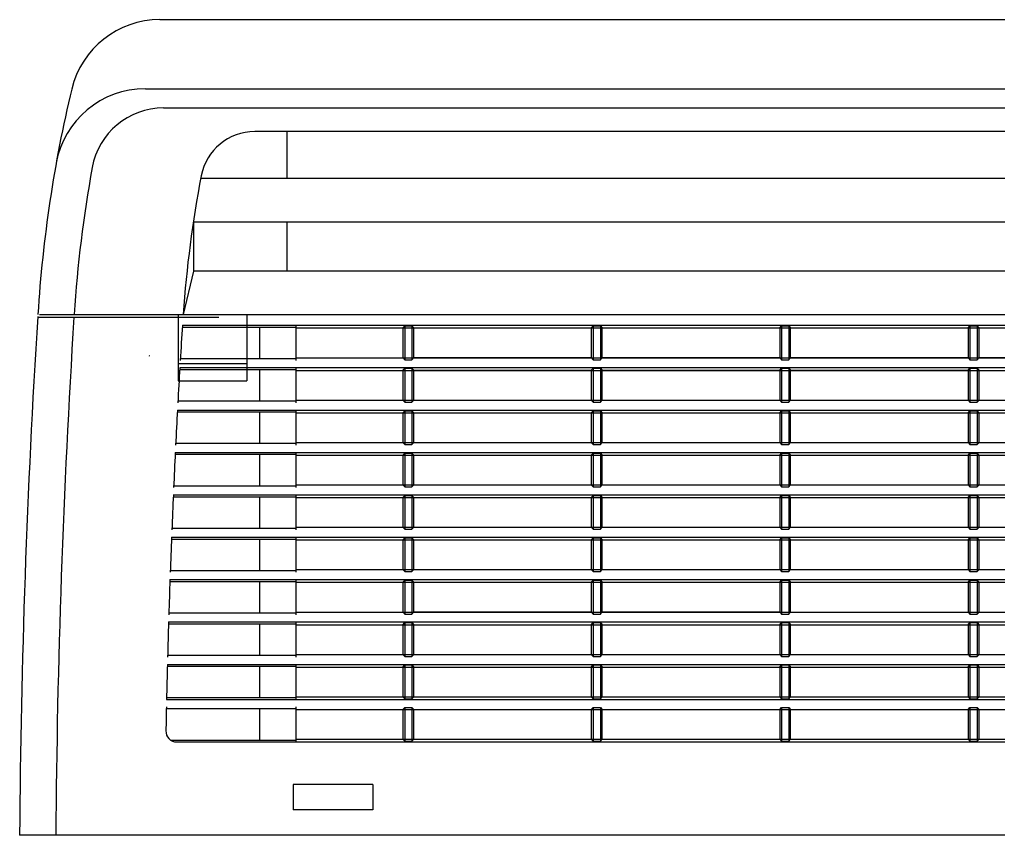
# Model space of a CAD drawing. Header units: millimetres. Extents: x 231894 to 495193, y 184583 to 303652.
# Drawn here: x 464957.7 to 465215.7, y 218514.4 to 218729.5 of the extents above; entities that cross this region are included whole.
import ezdxf

# ---------------------------------------------------------------- set-up
doc = ezdxf.new("R2010")
doc.units = ezdxf.units.MM
doc.layers.add('MEQUIP', color=2, linetype='Continuous')

# ---------------------------------------------------------------- blocks, each defined once
blk = doc.blocks.new('MEGA')
at = {"layer": 'MEQUIP', "color": 1, "linetype": 'Continuous'}
for p, q in [((36.96, 215.01), (1413.04, 215)), ((33.15, 196.79), (1416.86, 196.79)), ((37.94, 191.7), (1412.06, 191.7)), ((1387.76, 185.48), (61.96, 185.48)), ((70.43, 185.48), (70.43, 173.07)), ((1402.26, 173.07), (47.74, 173.07)), ((45.8, 161.61), (45.8, 148.72)), ((1404.2, 161.61), (45.8, 161.61)), ((70.43, 161.61), (70.43, 148.72)), ((45.8, 148.72), (43.11, 137.26)), ((1404.2, 148.71), (45.8, 148.72)), ((5.24, 137.26), (1445.15, 137.25)), ((41.78, 137.26), (41.78, 119.81)), ((59.93, 137.26), (59.93, 119.81)), ((4.77, 136.57), (52.53, 136.57)), ((42.91, 134.42), (1407.09, 134.42)), ((72.82, 134.42), (72.82, 125.16)), ((101.02, 133.71), (101.5, 134.25)), ((101.5, 134.25), (103.41, 134.25)), ((101.5, 134.25), (101.5, 125.34)), ((103.41, 134.25), (103.41, 125.34)), ((103.41, 134.25), (103.89, 133.71)), ((150.68, 133.71), (151.16, 134.25)), ((150.68, 133.71), (151.16, 134.25)), ((151.16, 134.25), (153.07, 134.25)), ((151.16, 134.25), (151.16, 125.34)), ((151.16, 134.25), (153.07, 134.25)), ((151.16, 134.25), (151.16, 125.34)), ((153.07, 134.25), (153.07, 125.34)), ((153.07, 134.25), (153.55, 133.71)), ((153.07, 134.25), (153.07, 125.34)), ((153.07, 134.25), (153.55, 133.71)), ((200.34, 133.71), (200.82, 134.25)), ((200.34, 133.71), (200.82, 134.25)), ((200.82, 134.25), (202.73, 134.25)), ((200.82, 134.25), (200.82, 125.34)), ((200.82, 134.25), (202.73, 134.25)), ((200.82, 134.25), (200.82, 125.34)), ((202.73, 134.25), (202.73, 125.34)), ((202.73, 134.25), (203.21, 133.71)), ((202.73, 134.25), (202.73, 125.34)), ((202.73, 134.25), (203.21, 133.71)), ((250.01, 133.71), (250.48, 134.25)), ((250.01, 133.71), (250.48, 134.25)), ((250.48, 134.25), (252.39, 134.25)), ((250.48, 134.25), (250.48, 125.34)), ((250.48, 134.25), (252.39, 134.25)), ((250.48, 134.25), (250.48, 125.34)), ((252.39, 134.25), (252.39, 125.34)), ((252.39, 134.25), (252.87, 133.71)), ((252.39, 134.25), (252.39, 125.34)), ((252.39, 134.25), (252.87, 133.71)), ((42.88, 133.93), (72.82, 133.93)), ((63.27, 133.93), (63.27, 125.65)), ((72.82, 133.7), (498.31, 133.71)), ((101.02, 133.71), (101.02, 125.88)), ((103.89, 133.71), (150.68, 133.71)), ((103.89, 125.88), (103.89, 133.71)), ((150.68, 133.71), (150.68, 125.88)), ((150.68, 133.71), (150.68, 125.88)), ((153.55, 133.71), (200.34, 133.71)), ((153.55, 125.88), (153.55, 133.71)), ((153.55, 125.88), (153.55, 133.71)), ((200.34, 133.71), (200.34, 125.88)), ((200.34, 133.71), (200.34, 125.88)), ((203.21, 133.71), (250.01, 133.71)), ((203.21, 125.88), (203.21, 133.71)), ((203.21, 125.88), (203.21, 133.71)), ((250.01, 133.71), (250.01, 125.88)), ((250.01, 133.71), (250.01, 125.88)), ((252.87, 133.71), (299.67, 133.71)), ((252.87, 125.88), (252.87, 133.71)), ((252.87, 125.88), (252.87, 133.71)), ((41.78, 124.38), (59.93, 124.38)), ((42.37, 125.65), (72.82, 125.65)), ((72.82, 125.87), (498.31, 125.88)), ((101.02, 125.88), (101.5, 125.34)), ((101.5, 125.34), (103.41, 125.34)), ((103.41, 125.34), (103.89, 125.88)), ((103.89, 125.88), (150.68, 125.88)), ((150.68, 125.88), (151.16, 125.34)), ((150.68, 125.88), (151.16, 125.34)), ((151.16, 125.34), (153.07, 125.34)), ((151.16, 125.34), (153.07, 125.34)), ((153.07, 125.34), (153.55, 125.88)), ((153.07, 125.34), (153.55, 125.88)), ((153.55, 125.88), (200.34, 125.88)), ((200.34, 125.88), (200.82, 125.34)), ((200.34, 125.88), (200.82, 125.34)), ((200.82, 125.34), (202.73, 125.34)), ((200.82, 125.34), (202.73, 125.34)), ((202.73, 125.34), (203.21, 125.88)), ((202.73, 125.34), (203.21, 125.88)), ((203.21, 125.88), (250.01, 125.88)), ((250.01, 125.88), (250.48, 125.34)), ((250.01, 125.88), (250.48, 125.34)), ((250.48, 125.34), (252.39, 125.34)), ((250.48, 125.34), (252.39, 125.34)), ((252.39, 125.34), (252.87, 125.88)), ((252.39, 125.34), (252.87, 125.88)), ((252.87, 125.88), (299.67, 125.88)), ((42.21, 122.75), (72.82, 122.75)), ((42.23, 123.25), (1407.77, 123.24)), ((63.27, 122.75), (63.27, 114.47)), ((72.82, 123.25), (72.82, 113.98)), ((72.82, 122.53), (498.31, 122.53)), ((101.02, 122.54), (101.5, 123.07)), ((101.02, 122.54), (101.02, 114.71)), ((101.5, 123.07), (103.41, 123.07)), ((101.5, 123.07), (101.5, 114.17)), ((103.41, 123.07), (103.41, 114.17)), ((103.41, 123.07), (103.89, 122.54)), ((103.89, 122.54), (150.68, 122.54)), ((103.89, 114.71), (103.89, 122.54)), ((150.68, 122.54), (151.16, 123.07)), ((150.68, 122.54), (151.16, 123.07)), ((150.68, 122.54), (150.68, 114.7)), ((150.68, 122.54), (150.68, 114.7)), ((151.16, 123.07), (153.07, 123.07)), ((151.16, 123.07), (151.16, 114.17)), ((151.16, 123.07), (153.07, 123.07)), ((151.16, 123.07), (151.16, 114.17)), ((153.07, 123.07), (153.07, 114.17)), ((153.07, 123.07), (153.55, 122.54)), ((153.07, 123.07), (153.07, 114.17)), ((153.07, 123.07), (153.55, 122.54)), ((153.55, 122.54), (200.34, 122.54)), ((153.55, 114.7), (153.55, 122.54)), ((153.55, 114.7), (153.55, 122.54)), ((200.34, 122.54), (200.82, 123.07)), ((200.34, 122.54), (200.82, 123.07)), ((200.34, 122.54), (200.34, 114.7)), ((200.34, 122.54), (200.34, 114.7)), ((200.82, 123.07), (202.73, 123.07)), ((200.82, 123.07), (200.82, 114.17)), ((200.82, 123.07), (202.73, 123.07)), ((200.82, 123.07), (200.82, 114.17)), ((202.73, 123.07), (202.73, 114.17)), ((202.73, 123.07), (203.21, 122.54)), ((202.73, 123.07), (202.73, 114.17)), ((202.73, 123.07), (203.21, 122.54)), ((203.21, 122.54), (250.01, 122.54)), ((203.21, 114.7), (203.21, 122.54)), ((203.21, 114.7), (203.21, 122.54)), ((250.01, 122.54), (250.48, 123.07)), ((250.01, 122.54), (250.48, 123.07)), ((250.01, 122.54), (250.01, 114.7)), ((250.01, 122.54), (250.01, 114.7)), ((250.48, 123.07), (252.39, 123.07)), ((250.48, 123.07), (250.48, 114.17)), ((250.48, 123.07), (252.39, 123.07)), ((250.48, 123.07), (250.48, 114.17)), ((252.39, 123.07), (252.39, 114.17)), ((252.39, 123.07), (252.87, 122.54)), ((252.39, 123.07), (252.39, 114.17)), ((252.39, 123.07), (252.87, 122.54)), ((252.87, 122.54), (299.67, 122.53)), ((252.87, 114.7), (252.87, 122.54)), ((252.87, 114.7), (252.87, 122.54)), ((41.78, 119.81), (59.93, 119.81)), ((41.74, 114.47), (72.82, 114.47)), ((72.82, 114.7), (498.31, 114.7)), ((101.02, 114.71), (101.5, 114.17)), ((101.5, 114.17), (103.41, 114.17)), ((103.41, 114.17), (103.89, 114.71)), ((103.89, 114.71), (150.68, 114.7)), ((150.68, 114.7), (151.16, 114.17)), ((150.68, 114.7), (151.16, 114.17)), ((151.16, 114.17), (153.07, 114.17)), ((151.16, 114.17), (153.07, 114.17)), ((153.07, 114.17), (153.55, 114.7)), ((153.07, 114.17), (153.55, 114.7)), ((153.55, 114.7), (200.34, 114.7)), ((200.34, 114.7), (200.82, 114.17)), ((200.34, 114.7), (200.82, 114.17)), ((200.82, 114.17), (202.73, 114.17)), ((200.82, 114.17), (202.73, 114.17)), ((202.73, 114.17), (203.21, 114.7)), ((202.73, 114.17), (203.21, 114.7)), ((203.21, 114.7), (250.01, 114.7)), ((250.01, 114.7), (250.48, 114.17)), ((250.01, 114.7), (250.48, 114.17)), ((250.48, 114.17), (252.39, 114.17)), ((250.48, 114.17), (252.39, 114.17)), ((252.39, 114.17), (252.87, 114.7)), ((252.39, 114.17), (252.87, 114.7)), ((252.87, 114.7), (299.67, 114.7)), ((41.59, 111.58), (72.82, 111.58)), ((41.61, 112.07), (1408.39, 112.07)), ((63.27, 111.58), (63.27, 103.3)), ((72.82, 112.07), (72.82, 102.81)), ((72.82, 111.36), (498.31, 111.36)), ((101.02, 111.36), (101.5, 111.9)), ((101.02, 111.36), (101.02, 103.53)), ((101.5, 111.9), (103.41, 111.9)), ((101.5, 111.9), (101.5, 102.99)), ((103.41, 111.9), (103.41, 102.99)), ((103.41, 111.9), (103.89, 111.36)), ((103.89, 111.36), (150.68, 111.36)), ((103.89, 103.53), (103.89, 111.36)), ((150.68, 111.36), (151.16, 111.9)), ((150.68, 111.36), (151.16, 111.9)), ((150.68, 111.36), (150.68, 103.53)), ((150.68, 111.36), (150.68, 103.53)), ((151.16, 111.9), (153.07, 111.9)), ((151.16, 111.9), (151.16, 102.99)), ((151.16, 111.9), (153.07, 111.9)), ((151.16, 111.9), (151.16, 102.99)), ((153.07, 111.9), (153.07, 102.99)), ((153.07, 111.9), (153.55, 111.36)), ((153.07, 111.9), (153.07, 102.99)), ((153.07, 111.9), (153.55, 111.36)), ((153.55, 111.36), (200.34, 111.36)), ((153.55, 103.53), (153.55, 111.36)), ((153.55, 103.53), (153.55, 111.36)), ((200.34, 111.36), (200.82, 111.9)), ((200.34, 111.36), (200.82, 111.9)), ((200.34, 111.36), (200.34, 103.53)), ((200.34, 111.36), (200.34, 103.53)), ((200.82, 111.9), (202.73, 111.9)), ((200.82, 111.9), (200.82, 102.99)), ((200.82, 111.9), (202.73, 111.9)), ((200.82, 111.9), (200.82, 102.99)), ((202.73, 111.9), (202.73, 102.99)), ((202.73, 111.9), (203.21, 111.36)), ((202.73, 111.9), (202.73, 102.99)), ((202.73, 111.9), (203.21, 111.36)), ((203.21, 111.36), (250.01, 111.36)), ((203.21, 103.53), (203.21, 111.36)), ((203.21, 103.53), (203.21, 111.36)), ((250.01, 111.36), (250.48, 111.9)), ((250.01, 111.36), (250.48, 111.9)), ((250.01, 111.36), (250.01, 103.53)), ((250.01, 111.36), (250.01, 103.53)), ((250.48, 111.9), (252.39, 111.9)), ((250.48, 111.9), (250.48, 102.99)), ((250.48, 111.9), (252.39, 111.9)), ((250.48, 111.9), (250.48, 102.99)), ((252.39, 111.9), (252.39, 102.99)), ((252.39, 111.9), (252.87, 111.36)), ((252.39, 111.9), (252.39, 102.99)), ((252.39, 111.9), (252.87, 111.36)), ((252.87, 111.36), (299.67, 111.36)), ((252.87, 103.53), (252.87, 111.36)), ((252.87, 103.53), (252.87, 111.36)), ((41.16, 103.3), (72.82, 103.3)), ((72.82, 103.52), (498.31, 103.53)), ((101.02, 103.53), (101.5, 102.99)), ((103.41, 102.99), (103.89, 103.53)), ((103.89, 103.53), (150.68, 103.53)), ((150.68, 103.53), (151.16, 102.99)), ((150.68, 103.53), (151.16, 102.99)), ((153.07, 102.99), (153.55, 103.53)), ((153.07, 102.99), (153.55, 103.53)), ((153.55, 103.53), (200.34, 103.53)), ((200.34, 103.53), (200.82, 102.99)), ((200.34, 103.53), (200.82, 102.99)), ((202.73, 102.99), (203.21, 103.53)), ((202.73, 102.99), (203.21, 103.53)), ((203.21, 103.53), (250.01, 103.53)), ((250.01, 103.53), (250.48, 102.99)), ((250.01, 103.53), (250.48, 102.99)), ((252.39, 102.99), (252.87, 103.53)), ((252.39, 102.99), (252.87, 103.53)), ((252.87, 103.53), (299.67, 103.53)), ((41.04, 100.9), (1408.96, 100.9)), ((72.82, 100.9), (72.82, 91.63)), ((101.02, 100.19), (101.5, 100.73)), ((101.5, 102.99), (103.41, 102.99)), ((101.5, 100.73), (103.41, 100.73)), ((101.5, 100.73), (101.5, 91.82)), ((103.41, 100.73), (103.41, 91.82)), ((103.41, 100.73), (103.89, 100.19)), ((150.68, 100.19), (151.16, 100.73)), ((150.68, 100.19), (151.16, 100.73)), ((151.16, 102.99), (153.07, 102.99)), ((151.16, 102.99), (153.07, 102.99)), ((151.16, 100.73), (153.07, 100.73)), ((151.16, 100.73), (151.16, 91.82)), ((151.16, 100.73), (153.07, 100.73)), ((151.16, 100.73), (151.16, 91.82)), ((153.07, 100.73), (153.07, 91.82)), ((153.07, 100.73), (153.55, 100.19)), ((153.07, 100.73), (153.07, 91.82)), ((153.07, 100.73), (153.55, 100.19)), ((200.34, 100.19), (200.82, 100.73)), ((200.34, 100.19), (200.82, 100.73)), ((200.82, 102.99), (202.73, 102.99)), ((200.82, 102.99), (202.73, 102.99)), ((200.82, 100.73), (202.73, 100.73)), ((200.82, 100.73), (200.82, 91.82)), ((200.82, 100.73), (202.73, 100.73)), ((200.82, 100.73), (200.82, 91.82)), ((202.73, 100.73), (202.73, 91.82)), ((202.73, 100.73), (203.21, 100.19)), ((202.73, 100.73), (202.73, 91.82)), ((202.73, 100.73), (203.21, 100.19)), ((250.01, 100.19), (250.48, 100.72)), ((250.01, 100.19), (250.48, 100.72)), ((250.48, 102.99), (252.39, 102.99)), ((250.48, 102.99), (252.39, 102.99)), ((250.48, 100.72), (252.39, 100.72)), ((250.48, 100.72), (250.48, 91.82)), ((250.48, 100.72), (252.39, 100.72)), ((250.48, 100.72), (250.48, 91.82)), ((252.39, 100.72), (252.39, 91.82)), ((252.39, 100.72), (252.87, 100.19)), ((252.39, 100.72), (252.39, 91.82)), ((252.39, 100.72), (252.87, 100.19)), ((41.02, 100.41), (72.82, 100.41)), ((63.27, 100.41), (63.27, 92.13)), ((72.82, 100.18), (498.31, 100.19)), ((101.02, 100.19), (101.02, 92.36)), ((103.89, 100.19), (150.68, 100.19)), ((103.89, 92.36), (103.89, 100.19)), ((150.68, 100.19), (150.68, 92.36)), ((150.68, 100.19), (150.68, 92.36)), ((153.55, 100.19), (200.34, 100.19)), ((153.55, 92.36), (153.55, 100.19)), ((153.55, 92.36), (153.55, 100.19)), ((200.34, 100.19), (200.34, 92.36)), ((200.34, 100.19), (200.34, 92.36)), ((203.21, 100.19), (250.01, 100.19)), ((203.21, 92.36), (203.21, 100.19)), ((203.21, 92.36), (203.21, 100.19)), ((250.01, 100.19), (250.01, 92.36)), ((250.01, 100.19), (250.01, 92.36)), ((252.87, 100.19), (299.67, 100.19)), ((252.87, 92.36), (252.87, 100.19)), ((252.87, 92.36), (252.87, 100.19)), ((40.63, 92.13), (72.82, 92.13)), ((72.82, 92.35), (498.31, 92.35)), ((101.02, 92.36), (101.5, 91.82)), ((101.5, 91.82), (103.41, 91.82)), ((103.41, 91.82), (103.89, 92.36)), ((103.89, 92.36), (150.68, 92.36)), ((150.68, 92.36), (151.16, 91.82)), ((150.68, 92.36), (151.16, 91.82)), ((151.16, 91.82), (153.07, 91.82)), ((151.16, 91.82), (153.07, 91.82)), ((153.07, 91.82), (153.55, 92.36)), ((153.07, 91.82), (153.55, 92.36)), ((153.55, 92.36), (200.34, 92.36)), ((200.34, 92.36), (200.82, 91.82)), ((200.34, 92.36), (200.82, 91.82)), ((200.82, 91.82), (202.73, 91.82)), ((200.82, 91.82), (202.73, 91.82)), ((202.73, 91.82), (203.21, 92.36)), ((202.73, 91.82), (203.21, 92.36)), ((203.21, 92.36), (250.01, 92.36)), ((250.01, 92.36), (250.48, 91.82)), ((250.01, 92.36), (250.48, 91.82)), ((250.48, 91.82), (252.39, 91.82)), ((250.48, 91.82), (252.39, 91.82)), ((252.39, 91.82), (252.87, 92.36)), ((252.39, 91.82), (252.87, 92.36)), ((252.87, 92.36), (299.67, 92.36)), ((40.5, 89.23), (72.82, 89.23)), ((40.52, 89.72), (1409.48, 89.72)), ((63.27, 89.23), (63.27, 80.95)), ((72.82, 89.72), (72.82, 80.46)), ((72.82, 89.01), (498.31, 89.01)), ((101.02, 89.01), (101.5, 89.55)), ((101.02, 89.01), (101.02, 81.18)), ((101.5, 89.55), (103.41, 89.55)), ((101.5, 89.55), (101.5, 80.65)), ((103.41, 89.55), (103.41, 80.65)), ((103.41, 89.55), (103.89, 89.01)), ((103.89, 89.01), (150.68, 89.01)), ((103.89, 81.18), (103.89, 89.01)), ((150.68, 89.01), (151.16, 89.55)), ((150.68, 89.01), (151.16, 89.55)), ((150.68, 89.01), (150.68, 81.18)), ((150.68, 89.01), (150.68, 81.18)), ((151.16, 89.55), (153.07, 89.55)), ((151.16, 89.55), (151.16, 80.65)), ((151.16, 89.55), (153.07, 89.55)), ((151.16, 89.55), (151.16, 80.65)), ((153.07, 89.55), (153.07, 80.65)), ((153.07, 89.55), (153.55, 89.01)), ((153.07, 89.55), (153.07, 80.65)), ((153.07, 89.55), (153.55, 89.01)), ((153.55, 89.01), (200.34, 89.01)), ((153.55, 81.18), (153.55, 89.01)), ((153.55, 81.18), (153.55, 89.01)), ((200.34, 89.01), (200.82, 89.55)), ((200.34, 89.01), (200.82, 89.55)), ((200.34, 89.01), (200.34, 81.18)), ((200.34, 89.01), (200.34, 81.18)), ((200.82, 89.55), (202.73, 89.55)), ((200.82, 89.55), (200.82, 80.65)), ((200.82, 89.55), (202.73, 89.55)), ((200.82, 89.55), (200.82, 80.65)), ((202.73, 89.55), (202.73, 80.65)), ((202.73, 89.55), (203.21, 89.01)), ((202.73, 89.55), (202.73, 80.65)), ((202.73, 89.55), (203.21, 89.01)), ((203.21, 89.01), (250.01, 89.01)), ((203.21, 81.18), (203.21, 89.01)), ((203.21, 81.18), (203.21, 89.01)), ((250.01, 89.01), (250.48, 89.55)), ((250.01, 89.01), (250.48, 89.55)), ((250.01, 89.01), (250.01, 81.18)), ((250.01, 89.01), (250.01, 81.18)), ((250.48, 89.55), (252.39, 89.55)), ((250.48, 89.55), (250.48, 80.65)), ((250.48, 89.55), (252.39, 89.55)), ((250.48, 89.55), (250.48, 80.65)), ((252.39, 89.55), (252.39, 80.65)), ((252.39, 89.55), (252.87, 89.01)), ((252.39, 89.55), (252.39, 80.65)), ((252.39, 89.55), (252.87, 89.01)), ((252.87, 89.01), (299.67, 89.01)), ((252.87, 81.18), (252.87, 89.01)), ((252.87, 81.18), (252.87, 89.01)), ((40.15, 80.95), (72.82, 80.95)), ((72.82, 81.18), (498.31, 81.18)), ((101.02, 81.18), (101.5, 80.65)), ((101.5, 80.65), (103.41, 80.65)), ((103.41, 80.65), (103.89, 81.18)), ((103.89, 81.18), (150.68, 81.18)), ((150.68, 81.18), (151.16, 80.65)), ((150.68, 81.18), (151.16, 80.65)), ((151.16, 80.65), (153.07, 80.65)), ((151.16, 80.65), (153.07, 80.65)), ((153.07, 80.65), (153.55, 81.18)), ((153.07, 80.65), (153.55, 81.18)), ((153.55, 81.18), (200.34, 81.18)), ((200.34, 81.18), (200.82, 80.65)), ((200.34, 81.18), (200.82, 80.65)), ((200.82, 80.65), (202.73, 80.65)), ((200.82, 80.65), (202.73, 80.65)), ((202.73, 80.65), (203.21, 81.18)), ((202.73, 80.65), (203.21, 81.18)), ((203.21, 81.18), (250.01, 81.18)), ((250.01, 81.18), (250.48, 80.65)), ((250.01, 81.18), (250.48, 80.65)), ((250.48, 80.65), (252.39, 80.65)), ((250.48, 80.65), (252.39, 80.65)), ((252.39, 80.65), (252.87, 81.18)), ((252.39, 80.65), (252.87, 81.18)), ((252.87, 81.18), (299.67, 81.18)), ((40.03, 78.06), (72.82, 78.06)), ((40.05, 78.55), (1409.95, 78.55)), ((63.27, 78.06), (63.27, 69.78)), ((72.82, 78.55), (72.82, 69.29)), ((72.82, 77.83), (498.31, 77.84)), ((101.02, 77.84), (101.5, 78.38)), ((101.02, 77.84), (101.02, 70.01)), ((101.5, 78.38), (103.41, 78.38)), ((101.5, 78.38), (101.5, 69.47)), ((103.41, 78.38), (103.41, 69.47)), ((103.41, 78.38), (103.89, 77.84)), ((103.89, 77.84), (150.68, 77.84)), ((103.89, 70.01), (103.89, 77.84)), ((150.68, 77.84), (151.16, 78.38)), ((150.68, 77.84), (151.16, 78.38)), ((150.68, 77.84), (150.68, 70.01)), ((150.68, 77.84), (150.68, 70.01)), ((151.16, 78.38), (153.07, 78.38)), ((151.16, 78.38), (151.16, 69.47)), ((151.16, 78.38), (153.07, 78.38)), ((151.16, 78.38), (151.16, 69.47)), ((153.07, 78.38), (153.07, 69.47)), ((153.07, 78.38), (153.55, 77.84)), ((153.07, 78.38), (153.07, 69.47)), ((153.07, 78.38), (153.55, 77.84)), ((153.55, 77.84), (200.34, 77.84)), ((153.55, 70.01), (153.55, 77.84)), ((153.55, 70.01), (153.55, 77.84)), ((200.34, 77.84), (200.82, 78.38)), ((200.34, 77.84), (200.82, 78.38)), ((200.34, 77.84), (200.34, 70.01)), ((200.34, 77.84), (200.34, 70.01)), ((200.82, 78.38), (202.73, 78.38)), ((200.82, 78.38), (200.82, 69.47)), ((200.82, 78.38), (202.73, 78.38)), ((200.82, 78.38), (200.82, 69.47)), ((202.73, 78.38), (202.73, 69.47)), ((202.73, 78.38), (203.21, 77.84)), ((202.73, 78.38), (202.73, 69.47)), ((202.73, 78.38), (203.21, 77.84)), ((203.21, 77.84), (250.01, 77.84)), ((203.21, 70.01), (203.21, 77.84)), ((203.21, 70.01), (203.21, 77.84)), ((250.01, 77.84), (250.48, 78.38)), ((250.01, 77.84), (250.48, 78.38)), ((250.01, 77.84), (250.01, 70.01)), ((250.01, 77.84), (250.01, 70.01)), ((250.48, 78.38), (252.39, 78.38)), ((250.48, 78.38), (250.48, 69.47)), ((250.48, 78.38), (252.39, 78.38)), ((250.48, 78.38), (250.48, 69.47)), ((252.39, 78.38), (252.39, 69.47)), ((252.39, 78.38), (252.87, 77.84)), ((252.39, 78.38), (252.39, 69.47)), ((252.39, 78.38), (252.87, 77.84)), ((252.87, 77.84), (299.67, 77.84)), ((252.87, 70.01), (252.87, 77.84)), ((252.87, 70.01), (252.87, 77.84)), ((39.72, 69.78), (72.82, 69.78)), ((72.82, 70), (498.31, 70.01)), ((101.02, 70.01), (101.5, 69.47)), ((103.41, 69.47), (103.89, 70.01)), ((103.89, 70.01), (150.68, 70.01)), ((150.68, 70.01), (151.16, 69.47)), ((150.68, 70.01), (151.16, 69.47)), ((153.07, 69.47), (153.55, 70.01)), ((153.07, 69.47), (153.55, 70.01)), ((153.55, 70.01), (200.34, 70.01)), ((200.34, 70.01), (200.82, 69.47)), ((200.34, 70.01), (200.82, 69.47)), ((202.73, 69.47), (203.21, 70.01)), ((202.73, 69.47), (203.21, 70.01)), ((203.21, 70.01), (250.01, 70.01)), ((250.01, 70.01), (250.48, 69.47)), ((250.01, 70.01), (250.48, 69.47)), ((252.39, 69.47), (252.87, 70.01)), ((252.39, 69.47), (252.87, 70.01)), ((252.87, 70.01), (299.67, 70.01)), ((39.64, 67.38), (1410.37, 67.37)), ((72.82, 67.38), (72.82, 58.11)), ((101.02, 66.67), (101.5, 67.2)), ((101.5, 69.47), (103.41, 69.47)), ((101.5, 67.2), (103.41, 67.2)), ((101.5, 67.2), (101.5, 58.3)), ((103.41, 67.2), (103.41, 58.3)), ((103.41, 67.2), (103.89, 66.67)), ((150.68, 66.67), (151.16, 67.2)), ((150.68, 66.67), (151.16, 67.2)), ((151.16, 69.47), (153.07, 69.47)), ((151.16, 69.47), (153.07, 69.47)), ((151.16, 67.2), (153.07, 67.2)), ((151.16, 67.2), (151.16, 58.3)), ((151.16, 67.2), (153.07, 67.2)), ((151.16, 67.2), (151.16, 58.3)), ((153.07, 67.2), (153.07, 58.3)), ((153.07, 67.2), (153.55, 66.67)), ((153.07, 67.2), (153.07, 58.3)), ((153.07, 67.2), (153.55, 66.67)), ((200.34, 66.67), (200.82, 67.2)), ((200.34, 66.67), (200.82, 67.2)), ((200.82, 69.47), (202.73, 69.47)), ((200.82, 69.47), (202.73, 69.47)), ((200.82, 67.2), (202.73, 67.2)), ((200.82, 67.2), (200.82, 58.3)), ((200.82, 67.2), (202.73, 67.2)), ((200.82, 67.2), (200.82, 58.3)), ((202.73, 67.2), (202.73, 58.3)), ((202.73, 67.2), (203.21, 66.67)), ((202.73, 67.2), (202.73, 58.3)), ((202.73, 67.2), (203.21, 66.67)), ((250.01, 66.67), (250.48, 67.2)), ((250.01, 66.67), (250.48, 67.2)), ((250.48, 69.47), (252.39, 69.47)), ((250.48, 69.47), (252.39, 69.47)), ((250.48, 67.2), (252.39, 67.2)), ((250.48, 67.2), (250.48, 58.3)), ((250.48, 67.2), (252.39, 67.2)), ((250.48, 67.2), (250.48, 58.3)), ((252.39, 67.2), (252.39, 58.3)), ((252.39, 67.2), (252.87, 66.67)), ((252.39, 67.2), (252.39, 58.3)), ((252.39, 67.2), (252.87, 66.67)), ((39.62, 66.88), (72.82, 66.88)), ((63.27, 66.88), (63.27, 58.61)), ((72.82, 66.66), (498.31, 66.66)), ((101.02, 66.67), (101.02, 58.84)), ((103.89, 66.67), (150.68, 66.67)), ((103.89, 58.84), (103.89, 66.67)), ((150.68, 66.67), (150.68, 58.84)), ((150.68, 66.67), (150.68, 58.84)), ((153.55, 66.67), (200.34, 66.67)), ((153.55, 58.84), (153.55, 66.67)), ((153.55, 58.84), (153.55, 66.67)), ((200.34, 66.67), (200.34, 58.84)), ((200.34, 66.67), (200.34, 58.84)), ((203.21, 66.67), (250.01, 66.67)), ((203.21, 58.84), (203.21, 66.67)), ((203.21, 58.84), (203.21, 66.67)), ((250.01, 66.67), (250.01, 58.83)), ((250.01, 66.67), (250.01, 58.83)), ((252.87, 66.67), (299.67, 66.67)), ((252.87, 58.83), (252.87, 66.67)), ((252.87, 58.83), (252.87, 66.67)), ((39.34, 58.61), (72.82, 58.61)), ((72.82, 58.83), (498.31, 58.83)), ((101.02, 58.84), (101.5, 58.3)), ((101.5, 58.3), (103.41, 58.3)), ((103.41, 58.3), (103.89, 58.84)), ((103.89, 58.84), (150.68, 58.84)), ((150.68, 58.84), (151.16, 58.3)), ((150.68, 58.84), (151.16, 58.3)), ((151.16, 58.3), (153.07, 58.3)), ((151.16, 58.3), (153.07, 58.3)), ((153.07, 58.3), (153.55, 58.84)), ((153.07, 58.3), (153.55, 58.84)), ((153.55, 58.84), (200.34, 58.84)), ((200.34, 58.84), (200.82, 58.3)), ((200.34, 58.84), (200.82, 58.3)), ((200.82, 58.3), (202.73, 58.3)), ((200.82, 58.3), (202.73, 58.3)), ((202.73, 58.3), (203.21, 58.84)), ((202.73, 58.3), (203.21, 58.84)), ((203.21, 58.84), (250.01, 58.83)), ((250.01, 58.83), (250.48, 58.3)), ((250.01, 58.83), (250.48, 58.3)), ((250.48, 58.3), (252.39, 58.3)), ((250.48, 58.3), (252.39, 58.3)), ((252.39, 58.3), (252.87, 58.83)), ((252.39, 58.3), (252.87, 58.83)), ((252.87, 58.83), (299.67, 58.83)), ((39.25, 55.71), (72.82, 55.71)), ((39.27, 56.2), (1410.73, 56.2)), ((63.27, 55.71), (63.27, 47.43)), ((72.82, 56.2), (72.82, 46.94)), ((72.82, 55.49), (498.31, 55.49)), ((101.02, 55.49), (101.5, 56.03)), ((101.02, 55.49), (101.02, 47.66)), ((101.5, 56.03), (103.41, 56.03)), ((101.5, 56.03), (101.5, 47.12)), ((103.41, 56.03), (103.41, 47.12)), ((103.41, 56.03), (103.89, 55.49)), ((103.89, 55.49), (150.68, 55.49)), ((103.89, 47.66), (103.89, 55.49)), ((150.68, 55.49), (151.16, 56.03)), ((150.68, 55.49), (151.16, 56.03)), ((150.68, 55.49), (150.68, 47.66)), ((150.68, 55.49), (150.68, 47.66)), ((151.16, 56.03), (153.07, 56.03)), ((151.16, 56.03), (151.16, 47.12)), ((151.16, 56.03), (153.07, 56.03)), ((151.16, 56.03), (151.16, 47.12)), ((153.07, 56.03), (153.07, 47.12)), ((153.07, 56.03), (153.55, 55.49)), ((153.07, 56.03), (153.07, 47.12)), ((153.07, 56.03), (153.55, 55.49)), ((153.55, 55.49), (200.34, 55.49)), ((153.55, 47.66), (153.55, 55.49)), ((153.55, 47.66), (153.55, 55.49)), ((200.34, 55.49), (200.82, 56.03)), ((200.34, 55.49), (200.82, 56.03)), ((200.34, 55.49), (200.34, 47.66)), ((200.34, 55.49), (200.34, 47.66)), ((200.82, 56.03), (202.73, 56.03)), ((200.82, 56.03), (200.82, 47.12)), ((200.82, 56.03), (202.73, 56.03)), ((200.82, 56.03), (200.82, 47.12)), ((202.73, 56.03), (202.73, 47.12)), ((202.73, 56.03), (203.21, 55.49)), ((202.73, 56.03), (202.73, 47.12)), ((202.73, 56.03), (203.21, 55.49)), ((203.21, 55.49), (250.01, 55.49)), ((203.21, 47.66), (203.21, 55.49)), ((203.21, 47.66), (203.21, 55.49)), ((250.01, 55.49), (250.48, 56.03)), ((250.01, 55.49), (250.48, 56.03)), ((250.01, 55.49), (250.01, 47.66)), ((250.01, 55.49), (250.01, 47.66)), ((250.48, 56.03), (252.39, 56.03)), ((250.48, 56.03), (250.48, 47.12)), ((250.48, 56.03), (252.39, 56.03)), ((250.48, 56.03), (250.48, 47.12)), ((252.39, 56.03), (252.39, 47.12)), ((252.39, 56.03), (252.87, 55.49)), ((252.39, 56.03), (252.39, 47.12)), ((252.39, 56.03), (252.87, 55.49)), ((252.87, 55.49), (299.67, 55.49)), ((252.87, 47.66), (252.87, 55.49)), ((252.87, 47.66), (252.87, 55.49)), ((39.02, 47.43), (72.82, 47.43)), ((72.82, 47.66), (498.31, 47.66)), ((101.02, 47.66), (101.5, 47.12)), ((101.5, 47.12), (103.41, 47.12)), ((103.41, 47.12), (103.89, 47.66)), ((103.89, 47.66), (150.68, 47.66)), ((150.68, 47.66), (151.16, 47.12)), ((150.68, 47.66), (151.16, 47.12)), ((151.16, 47.12), (153.07, 47.12)), ((151.16, 47.12), (153.07, 47.12)), ((153.07, 47.12), (153.55, 47.66)), ((153.07, 47.12), (153.55, 47.66)), ((153.55, 47.66), (200.34, 47.66)), ((200.34, 47.66), (200.82, 47.12)), ((200.34, 47.66), (200.82, 47.12)), ((200.82, 47.12), (202.73, 47.12)), ((200.82, 47.12), (202.73, 47.12)), ((202.73, 47.12), (203.21, 47.66)), ((202.73, 47.12), (203.21, 47.66)), ((203.21, 47.66), (250.01, 47.66)), ((250.01, 47.66), (250.48, 47.12)), ((250.01, 47.66), (250.48, 47.12)), ((250.48, 47.12), (252.39, 47.12)), ((250.48, 47.12), (252.39, 47.12)), ((252.39, 47.12), (252.87, 47.66)), ((252.39, 47.12), (252.87, 47.66)), ((252.87, 47.66), (299.67, 47.66)), ((38.94, 44.54), (72.82, 44.54)), ((38.95, 45.03), (1411.05, 45.03)), ((63.27, 44.54), (63.27, 36.26)), ((72.82, 45.03), (72.82, 35.77)), ((72.82, 44.31), (498.31, 44.32)), ((101.02, 44.32), (101.5, 44.86)), ((101.02, 44.32), (101.02, 36.49)), ((101.5, 44.86), (103.41, 44.86)), ((101.5, 44.86), (101.5, 35.95)), ((103.41, 44.86), (103.41, 35.95)), ((103.41, 44.86), (103.89, 44.32)), ((103.89, 44.32), (150.68, 44.32)), ((103.89, 36.49), (103.89, 44.32)), ((150.68, 44.32), (151.16, 44.86)), ((150.68, 44.32), (151.16, 44.86)), ((150.68, 44.32), (150.68, 36.49)), ((150.68, 44.32), (150.68, 36.49)), ((151.16, 44.86), (153.07, 44.86)), ((151.16, 44.86), (151.16, 35.95)), ((151.16, 44.86), (153.07, 44.86)), ((151.16, 44.86), (151.16, 35.95)), ((153.07, 44.86), (153.07, 35.95)), ((153.07, 44.86), (153.55, 44.32)), ((153.07, 44.86), (153.07, 35.95)), ((153.07, 44.86), (153.55, 44.32)), ((153.55, 44.32), (200.34, 44.32)), ((153.55, 36.49), (153.55, 44.32)), ((153.55, 36.49), (153.55, 44.32)), ((200.34, 44.32), (200.82, 44.86)), ((200.34, 44.32), (200.82, 44.86)), ((200.34, 44.32), (200.34, 36.49)), ((200.34, 44.32), (200.34, 36.49)), ((200.82, 44.86), (202.73, 44.86)), ((200.82, 44.86), (200.82, 35.95)), ((200.82, 44.86), (202.73, 44.86)), ((200.82, 44.86), (200.82, 35.95)), ((202.73, 44.86), (202.73, 35.95)), ((202.73, 44.86), (203.21, 44.32)), ((202.73, 44.86), (202.73, 35.95)), ((202.73, 44.86), (203.21, 44.32)), ((203.21, 44.32), (250.01, 44.32)), ((203.21, 36.49), (203.21, 44.32)), ((203.21, 36.49), (203.21, 44.32)), ((250.01, 44.32), (250.48, 44.86)), ((250.01, 44.32), (250.48, 44.86)), ((250.01, 44.32), (250.01, 36.49)), ((250.01, 44.32), (250.01, 36.49)), ((250.48, 44.86), (252.39, 44.86)), ((250.48, 44.86), (250.48, 35.95)), ((250.48, 44.86), (252.39, 44.86)), ((250.48, 44.86), (250.48, 35.95)), ((252.39, 44.86), (252.39, 35.95)), ((252.39, 44.86), (252.87, 44.32)), ((252.39, 44.86), (252.39, 35.95)), ((252.39, 44.86), (252.87, 44.32)), ((252.87, 44.32), (299.67, 44.32)), ((252.87, 36.49), (252.87, 44.32)), ((252.87, 36.49), (252.87, 44.32)), ((38.74, 36.26), (72.82, 36.26)), ((72.82, 36.48), (498.31, 36.49)), ((101.02, 36.49), (101.5, 35.95)), ((103.41, 35.95), (103.89, 36.49)), ((103.89, 36.49), (150.68, 36.49)), ((150.68, 36.49), (151.16, 35.95)), ((150.68, 36.49), (151.16, 35.95)), ((153.07, 35.95), (153.55, 36.49)), ((153.07, 35.95), (153.55, 36.49)), ((153.55, 36.49), (200.34, 36.49)), ((200.34, 36.49), (200.82, 35.95)), ((200.34, 36.49), (200.82, 35.95)), ((202.73, 35.95), (203.21, 36.49)), ((202.73, 35.95), (203.21, 36.49)), ((203.21, 36.49), (250.01, 36.49)), ((250.01, 36.49), (250.48, 35.95)), ((250.01, 36.49), (250.48, 35.95)), ((252.39, 35.95), (252.87, 36.49)), ((252.39, 35.95), (252.87, 36.49)), ((252.87, 36.49), (299.67, 36.49)), ((38.73, 35.77), (1411.27, 35.76)), ((72.82, 33.86), (72.82, 24.59)), ((101.02, 33.15), (101.5, 33.68)), ((101.5, 35.95), (103.41, 35.95)), ((101.5, 33.68), (103.41, 33.68)), ((101.5, 33.68), (101.5, 24.78)), ((103.41, 33.68), (103.41, 24.78)), ((103.41, 33.68), (103.89, 33.15)), ((150.68, 33.15), (151.16, 33.68)), ((150.68, 33.15), (151.16, 33.68)), ((151.16, 35.95), (153.07, 35.95)), ((151.16, 35.95), (153.07, 35.95)), ((151.16, 33.68), (153.07, 33.68)), ((151.16, 33.68), (151.16, 24.78)), ((151.16, 33.68), (153.07, 33.68)), ((151.16, 33.68), (151.16, 24.78)), ((153.07, 33.68), (153.07, 24.78)), ((153.07, 33.68), (153.55, 33.15)), ((153.07, 33.68), (153.07, 24.78)), ((153.07, 33.68), (153.55, 33.15)), ((200.34, 33.14), (200.82, 33.68)), ((200.34, 33.14), (200.82, 33.68)), ((200.82, 35.95), (202.73, 35.95)), ((200.82, 35.95), (202.73, 35.95)), ((200.82, 33.68), (202.73, 33.68)), ((200.82, 33.68), (200.82, 24.78)), ((200.82, 33.68), (202.73, 33.68)), ((200.82, 33.68), (200.82, 24.78)), ((202.73, 33.68), (202.73, 24.78)), ((202.73, 33.68), (203.21, 33.14)), ((202.73, 33.68), (202.73, 24.78)), ((202.73, 33.68), (203.21, 33.14)), ((250.01, 33.14), (250.48, 33.68)), ((250.01, 33.14), (250.48, 33.68)), ((250.48, 35.95), (252.39, 35.95)), ((250.48, 35.95), (252.39, 35.95)), ((250.48, 33.68), (252.39, 33.68)), ((250.48, 33.68), (250.48, 24.78)), ((250.48, 33.68), (252.39, 33.68)), ((250.48, 33.68), (250.48, 24.78)), ((252.39, 33.68), (252.39, 24.78)), ((252.39, 33.68), (252.87, 33.14)), ((252.39, 33.68), (252.39, 24.78)), ((252.39, 33.68), (252.87, 33.14)), ((38.68, 33.36), (72.82, 33.36)), ((63.27, 33.36), (63.27, 25.08)), ((72.82, 33.14), (498.31, 33.14)), ((101.02, 33.15), (101.02, 25.31)), ((103.89, 33.15), (150.68, 33.15)), ((103.89, 25.31), (103.89, 33.15)), ((150.68, 33.15), (150.68, 25.31)), ((150.68, 33.15), (150.68, 25.31)), ((153.55, 33.15), (200.34, 33.14)), ((153.55, 25.31), (153.55, 33.15)), ((153.55, 25.31), (153.55, 33.15)), ((200.34, 33.14), (200.34, 25.31)), ((200.34, 33.14), (200.34, 25.31)), ((203.21, 33.14), (250.01, 33.14)), ((203.21, 25.31), (203.21, 33.14)), ((203.21, 25.31), (203.21, 33.14)), ((250.01, 33.14), (250.01, 25.31)), ((250.01, 33.14), (250.01, 25.31)), ((252.87, 33.14), (299.67, 33.14)), ((252.87, 25.31), (252.87, 33.14)), ((252.87, 25.31), (252.87, 33.14)), ((39.82, 25.08), (72.82, 25.08)), ((41.43, 24.59), (1408.57, 24.59)), ((72.82, 25.31), (498.31, 25.31)), ((101.02, 25.31), (101.5, 24.78)), ((101.5, 24.78), (103.41, 24.78)), ((103.41, 24.78), (103.89, 25.31)), ((103.89, 25.31), (150.68, 25.31)), ((150.68, 25.31), (151.16, 24.78)), ((150.68, 25.31), (151.16, 24.78)), ((151.16, 24.78), (153.07, 24.78)), ((151.16, 24.78), (153.07, 24.78)), ((153.07, 24.78), (153.55, 25.31)), ((153.07, 24.78), (153.55, 25.31)), ((153.55, 25.31), (200.34, 25.31)), ((200.34, 25.31), (200.82, 24.78)), ((200.34, 25.31), (200.82, 24.78)), ((200.82, 24.78), (202.73, 24.78)), ((200.82, 24.78), (202.73, 24.78)), ((202.73, 24.78), (203.21, 25.31)), ((202.73, 24.78), (203.21, 25.31)), ((203.21, 25.31), (250.01, 25.31)), ((250.01, 25.31), (250.48, 24.78)), ((250.01, 25.31), (250.48, 24.78)), ((250.48, 24.78), (252.39, 24.78)), ((250.48, 24.78), (252.39, 24.78)), ((252.39, 24.78), (252.87, 25.31)), ((252.39, 24.78), (252.87, 25.31)), ((252.87, 25.31), (299.67, 25.31)), ((72.1, 13.37), (72.1, 6.68)), ((93.12, 13.37), (72.1, 13.37)), ((93.12, 13.37), (93.12, 6.68)), ((93.12, 6.68), (72.1, 6.68)), ((1450, 0), (0, 0))]:
    blk.add_line(p, q, dxfattribs=at)
for centre, major_axis, start_param, end_param in [((36.96, 191.13), (-16.88, 16.88), -0.785406, 0.550302), ((353.39, 115.34), (246.96, 246.96), 2.121099, 2.293404), ((33.15, 172.91), (-16.88, 16.88), -0.785406, 0.60752), ((37.94, 172.6), (13.51, 13.51), 0.785391, 2.176628), ((61.96, 171.16), (-10.13, 10.13), -0.785406, 0.596166), ((353.39, 115.34), (-240.21, 240.21), 0.605832, 0.72084), ((353.39, 115.34), (-219.95, 219.95), 0.596166, 0.714885), ((2483.01, -18.29), (-2481.28, 94.41), -0.024439, 0.030666), ((2483.01, -18.29), (1749.05, 1749.05), 2.293548, 2.34883), ((2483.01, -18.29), (1728.79, 1728.79), 2.293694, 2.29749), ((34.23, 126.27), (0.0605, 0.0605), 0.785391, 2.356187), ((2483.01, -18.29), (-2441.12, 135.52), -0.002463, 0.001332), ((2483.01, -18.29), (-2438.9, 170.85), 0.016591, 0.020385), ((2483.01, -18.29), (-2441.05, 136.7), 0.007173, 0.010967), ((2483.01, -18.29), (-2440.9, 139.31), 0.012818, 0.01661), ((2483.01, -18.29), (-2443.1, 93.3), -0.00145, 0.002342), ((2483.01, -18.29), (-1728.79, 1728.79), 0.750353, 0.754144), ((2483.01, -18.29), (-1728.79, 1728.79), 0.754926, 0.758716), ((2483.01, -18.29), (59.76, 2444.15), 1.569341, 1.573132), ((2483.01, -18.29), (-2444.43, 46.71), -0.002221, 0.000375), ((41.43, 27.46), (-2.03, 2.03), 0.766665, 2.356187)]:
    blk.add_ellipse(centre, major_axis=major_axis, ratio=1, start_param=start_param, end_param=end_param, dxfattribs=at)

msp = doc.modelspace()

# ---------------------------------------------------------------- block references
at = {"layer": 'MEQUIP', "color": 1}
msp.add_blockref('MEGA', (464957.73, 218514.51), dxfattribs=at)

doc.saveas('drawing.dxf')
